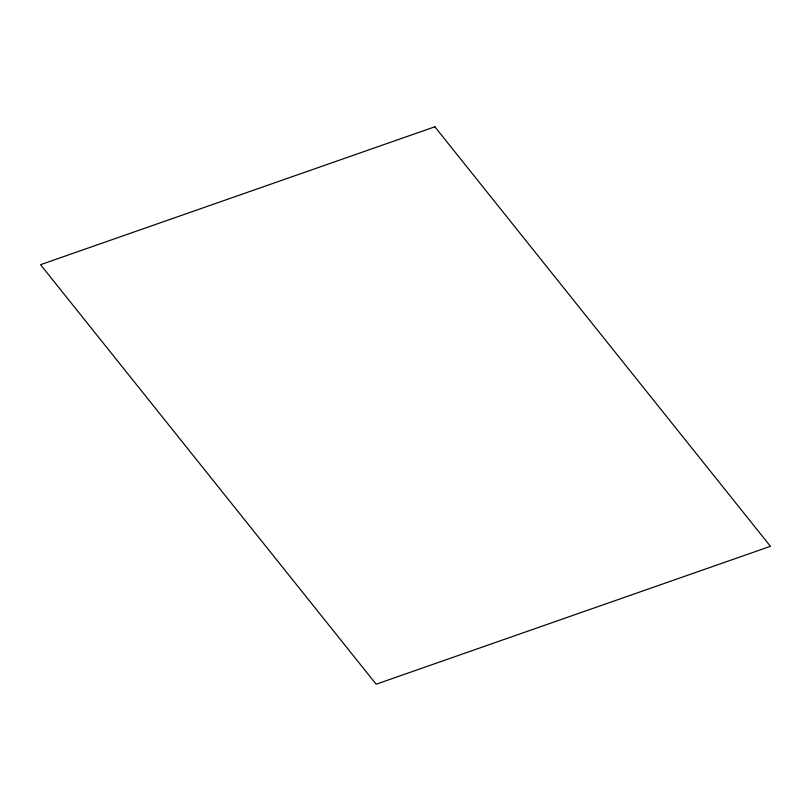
<?xml version="1.0" encoding="UTF-8"?>
<svg xmlns="http://www.w3.org/2000/svg" width="811" height="811" viewBox="0 0 811 811"><rect width="100%" height="100%" fill="white"/><g stroke="black" fill="none" stroke-linecap="round" stroke-linejoin="round"><path stroke-width="1.22" d="M434.848 126.79L40.55 264.69L376.152 684.21L770.45 546.31L434.848 126.79"/></g></svg>
